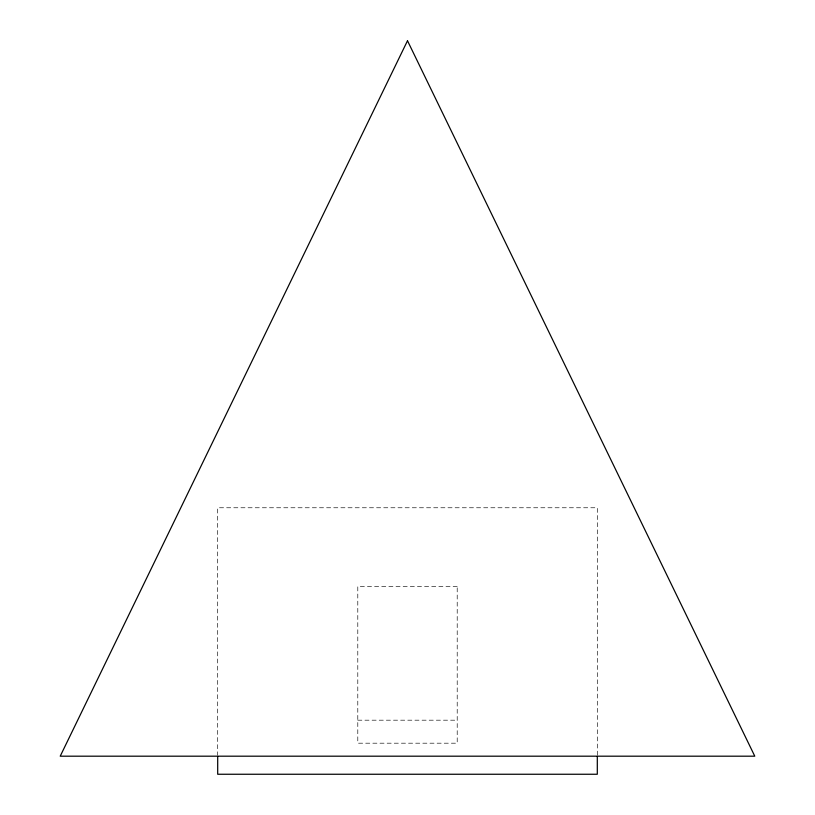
<?xml version="1.0" encoding="UTF-8"?>
<svg xmlns="http://www.w3.org/2000/svg" width="815" height="815" viewBox="0 0 815 815"><rect width="100%" height="100%" fill="white"/><g stroke="black" fill="none" stroke-linecap="round" stroke-linejoin="round"><path stroke-width="0.61" stroke-dasharray="4.08 3.06" d="M357.795 720.185L457.205 720.185M597.303 755.22L597.303 507.765L217.697 507.765L217.697 755.22M457.205 586.321L357.795 586.321L357.795 743.188L457.205 743.188L457.205 586.321"/><path stroke-width="1.22" d="M597.303 756.483L597.303 774.25L217.697 774.25L217.697 756.483M407.5 40.75L60.218 756.188L754.782 756.188L407.5 40.75"/></g></svg>
